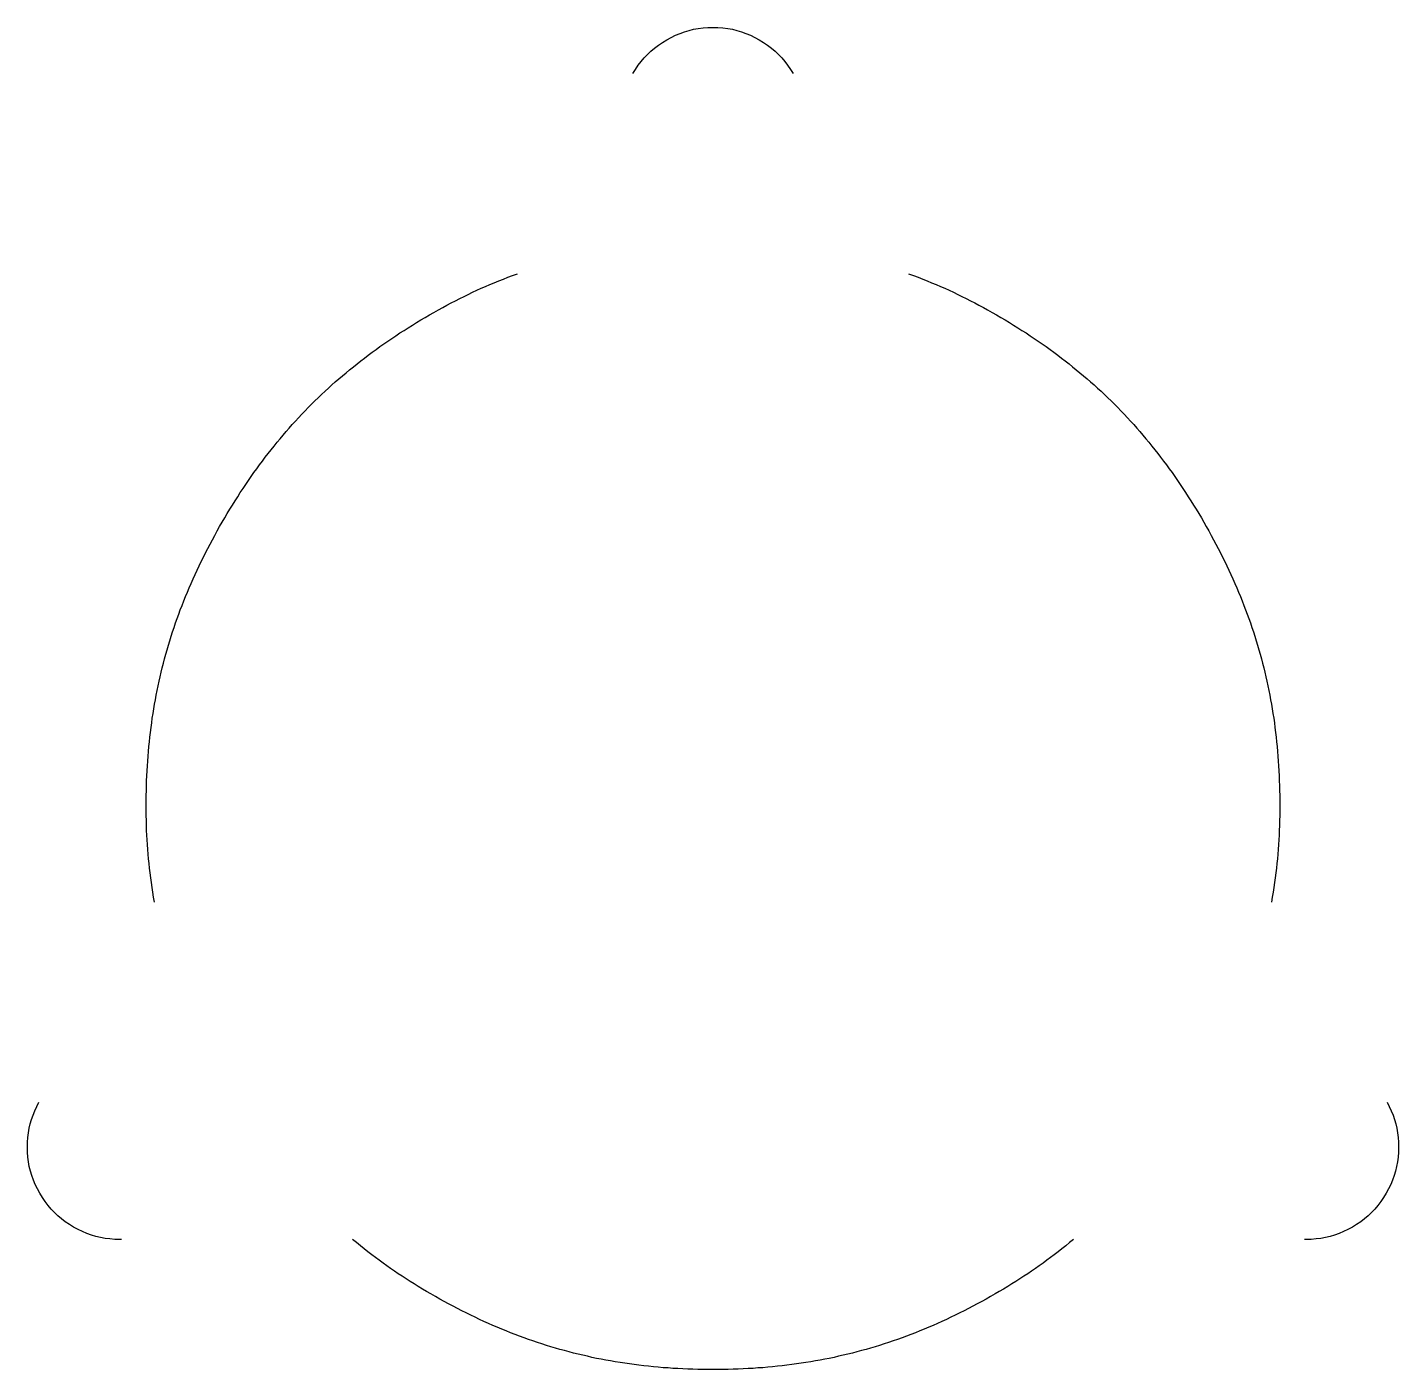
# Model space of a CAD drawing. Extents: x -4 to 1405, y -1326 to 53.
import ezdxf

# ---------------------------------------------------------------- set-up
doc = ezdxf.new("R2010")
doc.units = 0
doc.layers.get('0').update_dxf_attribs({"linetype": 'continuous'})

# ---------------------------------------------------------------- blocks, each defined once
blk = doc.blocks.new('FUSION')
at = {"color": 0}
for points in [[(618.3, 5.1), (621, 9.5), (623.8, 13.7), (626.8, 17.7), (629.9, 21.4), (633.3, 24.9), (636.8, 28.2), (640.5, 31.4), (644.4, 34.4), (648.6, 37.2), (653, 39.9), (657.6, 42.4), (662.1, 44.6), (666.7, 46.5), (671.3, 48.1), (675.9, 49.5), (680.6, 50.7), (685.4, 51.5), (690.3, 52.1), (695.3, 52.5), (700.5, 52.6), (705.6, 52.5), (710.7, 52.1), (715.6, 51.5), (720.4, 50.7), (725.1, 49.5), (729.8, 48.1), (734.4, 46.5), (738.9, 44.6), (743.5, 42.4), (748, 39.9), (752.4, 37.2), (756.6, 34.4), (760.5, 31.4), (764.2, 28.2), (767.8, 24.9), (771.1, 21.4), (774.2, 17.7), (777.2, 13.7), (780.1, 9.5), (782.8, 5.1)], [(126.9, -846), (126, -840.9), (125.2, -835.8), (124.4, -830.8), (123.7, -825.8), (123, -820.9), (122.4, -816), (121.8, -811.1), (121.3, -806.3), (120.8, -801.4), (120.4, -796.6), (120, -791.8), (119.6, -786.9), (119.3, -782), (119.1, -777.1), (118.8, -772.2), (118.7, -767.2), (118.5, -762.2), (118.4, -757.1), (118.4, -752), (118.3, -746.8), (118.4, -741.6), (118.4, -736.5), (118.5, -731.3), (118.6, -726.2), (118.8, -721.2), (119, -716.1), (119.3, -711.1), (119.6, -706.1), (119.9, -701.1), (120.3, -696.1), (120.7, -691.2), (121.1, -686.2), (121.6, -681.3), (122.1, -676.5), (122.7, -671.6), (123.3, -666.7), (124, -661.9), (124.6, -657.1), (125.4, -652.3), (126.1, -647.5), (126.9, -642.7), (127.8, -638), (128.7, -633.3), (129.6, -628.5), (130.6, -623.8), (131.6, -619.1), (132.6, -614.5), (133.7, -609.8), (134.9, -605.1), (136, -600.5), (137.3, -595.9), (138.5, -591.3), (139.8, -586.7), (141.2, -582.1), (142.6, -577.5), (144, -572.9), (145.5, -568.3), (147, -563.8), (148.5, -559.2), (150.1, -554.7), (151.8, -550.1), (153.4, -545.6), (155.2, -541.1), (156.9, -536.6), (158.8, -532), (160.6, -527.5), (162.5, -523), (164.5, -518.5), (166.5, -514), (168.5, -509.5), (170.6, -505), (172.7, -500.6), (174.8, -496.1), (177.1, -491.6), (179.3, -487.1), (181.6, -482.6), (184, -478.1), (186.3, -473.7), (188.8, -469.2), (191.3, -464.7), (193.8, -460.2), (196.3, -455.7), (199, -451.2), (201.6, -446.8), (204.2, -442.4), (206.9, -438.1), (209.6, -433.8), (212.3, -429.5), (215, -425.3), (217.8, -421.1), (220.6, -416.9), (223.4, -412.8), (226.2, -408.7), (229, -404.7), (231.9, -400.7), (234.8, -396.7), (237.7, -392.8), (240.7, -388.9), (243.7, -385), (246.7, -381.2), (249.7, -377.4), (252.8, -373.6), (255.8, -369.9), (258.9, -366.2), (262.1, -362.5), (265.2, -358.9), (268.4, -355.3), (271.7, -351.8), (274.9, -348.3), (278.2, -344.8), (281.5, -341.3), (284.8, -337.9), (288.2, -334.5), (291.6, -331.1), (295, -327.8), (298.5, -324.5), (302, -321.2), (305.5, -317.9), (309.1, -314.7), (312.6, -311.5), (316.3, -308.3), (319.9, -305.2), (323.6, -302.1), (327.3, -299), (331.1, -296), (334.9, -292.9), (338.7, -289.9), (342.6, -287), (346.5, -284), (350.4, -281.1), (354.4, -278.2), (358.4, -275.3), (362.4, -272.5), (366.5, -269.6), (370.6, -266.8), (374.8, -264.1), (379, -261.3), (383.2, -258.6), (387.5, -255.9), (391.8, -253.2), (396.1, -250.5), (400.5, -247.9), (404.9, -245.3), (409.4, -242.7), (413.9, -240.1), (418.4, -237.5), (422.9, -235.1), (427.3, -232.7), (431.7, -230.3), (436.1, -228.1), (440.4, -225.8), (444.8, -223.7), (449.2, -221.6), (453.6, -219.5), (458, -217.4), (462.4, -215.4), (466.8, -213.5), (471.3, -211.5), (475.9, -209.6), (480.5, -207.8), (485.2, -205.9), (489.9, -204.1), (494.7, -202.2), (499.6, -200.4)], [(901.4, -200.4), (906.3, -202.2), (911.1, -204.1), (915.9, -205.9), (920.5, -207.8), (925.1, -209.6), (929.7, -211.5), (934.2, -213.5), (938.6, -215.4), (943.1, -217.4), (947.5, -219.5), (951.9, -221.6), (956.2, -223.7), (960.6, -225.8), (965, -228.1), (969.3, -230.3), (973.7, -232.7), (978.2, -235.1), (982.6, -237.5), (987.1, -240.1), (991.6, -242.7), (996.1, -245.3), (1000.5, -247.9), (1004.9, -250.5), (1009.3, -253.2), (1013.6, -255.9), (1017.8, -258.6), (1022.1, -261.3), (1026.3, -264.1), (1030.4, -266.8), (1034.5, -269.6), (1038.6, -272.5), (1042.7, -275.3), (1046.7, -278.2), (1050.6, -281.1), (1054.6, -284), (1058.5, -287), (1062.3, -289.9), (1066.2, -292.9), (1069.9, -296), (1073.7, -299), (1077.4, -302.1), (1081.1, -305.2), (1084.8, -308.3), (1088.4, -311.5), (1092, -314.7), (1095.5, -317.9), (1099.1, -321.2), (1102.5, -324.5), (1106, -327.8), (1109.4, -331.1), (1112.8, -334.5), (1116.2, -337.9), (1119.5, -341.3), (1122.9, -344.8), (1126.1, -348.3), (1129.4, -351.8), (1132.6, -355.3), (1135.8, -358.9), (1139, -362.5), (1142.1, -366.2), (1145.2, -369.9), (1148.3, -373.6), (1151.3, -377.4), (1154.4, -381.2), (1157.4, -385), (1160.3, -388.9), (1163.3, -392.8), (1166.2, -396.7), (1169.1, -400.7), (1172, -404.7), (1174.8, -408.7), (1177.7, -412.8), (1180.5, -416.9), (1183.2, -421.1), (1186, -425.3), (1188.7, -429.5), (1191.4, -433.8), (1194.1, -438.1), (1196.8, -442.4), (1199.4, -446.8), (1202.1, -451.2), (1204.7, -455.7), (1207.2, -460.2), (1209.8, -464.7), (1212.3, -469.2), (1214.7, -473.7), (1217.1, -478.1), (1219.4, -482.6), (1221.7, -487.1), (1224, -491.6), (1226.2, -496.1), (1228.3, -500.6), (1230.5, -505), (1232.5, -509.5), (1234.6, -514), (1236.6, -518.5), (1238.5, -523), (1240.4, -527.5), (1242.3, -532), (1244.1, -536.6), (1245.9, -541.1), (1247.6, -545.6), (1249.3, -550.1), (1250.9, -554.7), (1252.5, -559.2), (1254.1, -563.8), (1255.6, -568.3), (1257, -572.9), (1258.5, -577.5), (1259.9, -582.1), (1261.2, -586.7), (1262.5, -591.3), (1263.8, -595.9), (1265, -600.5), (1266.2, -605.1), (1267.3, -609.8), (1268.4, -614.5), (1269.4, -619.1), (1270.5, -623.8), (1271.4, -628.5), (1272.4, -633.3), (1273.2, -638), (1274.1, -642.7), (1274.9, -647.5), (1275.7, -652.3), (1276.4, -657.1), (1277.1, -661.9), (1277.7, -666.7), (1278.3, -671.6), (1278.9, -676.5), (1279.4, -681.3), (1279.9, -686.2), (1280.4, -691.2), (1280.8, -696.1), (1281.1, -701.1), (1281.5, -706.1), (1281.7, -711.1), (1282, -716.1), (1282.2, -721.2), (1282.4, -726.2), (1282.5, -731.3), (1282.6, -736.5), (1282.7, -741.6), (1282.7, -746.8), (1282.7, -752), (1282.6, -757.1), (1282.5, -762.2), (1282.4, -767.2), (1282.2, -772.2), (1282, -777.1), (1281.7, -782), (1281.4, -786.9), (1281, -791.8), (1280.6, -796.6), (1280.2, -801.4), (1279.7, -806.3), (1279.2, -811.1), (1278.6, -816), (1278, -820.9), (1277.3, -825.8), (1276.6, -830.8), (1275.8, -835.8), (1275, -840.9), (1274.1, -846)], [(93, -1192.4), (91.3, -1192.5), (86.1, -1192.4), (81.1, -1192), (76.2, -1191.4), (71.4, -1190.5), (66.7, -1189.4), (62, -1188), (57.4, -1186.4), (52.9, -1184.4), (48.3, -1182.3), (43.8, -1179.8), (39.4, -1177.1), (35.2, -1174.2), (31.3, -1171.3), (27.6, -1168.1), (24, -1164.8), (20.7, -1161.3), (17.6, -1157.6), (14.6, -1153.6), (11.8, -1149.5), (9.1, -1145), (6.6, -1140.5), (4.4, -1136), (2.5, -1131.4), (0.8, -1126.8), (-0.6, -1122.2), (-1.7, -1117.5), (-2.6, -1112.7), (-3.2, -1107.8), (-3.5, -1102.7), (-3.7, -1097.6), (-3.5, -1092.6), (-3.2, -1087.7), (-2.6, -1083), (-1.8, -1078.3), (-0.8, -1073.8), (0.5, -1069.3), (2.1, -1064.8), (3.8, -1060.4), (5.9, -1056), (8.2, -1051.6)], [(1392.8, -1051.6), (1395.1, -1056), (1397.2, -1060.4), (1399, -1064.8), (1400.5, -1069.3), (1401.8, -1073.8), (1402.9, -1078.3), (1403.7, -1083), (1404.2, -1087.7), (1404.6, -1092.6), (1404.7, -1097.6), (1404.6, -1102.7), (1404.2, -1107.8), (1403.6, -1112.7), (1402.7, -1117.5), (1401.6, -1122.2), (1400.2, -1126.8), (1398.6, -1131.4), (1396.6, -1136), (1394.4, -1140.5), (1391.9, -1145), (1389.3, -1149.5), (1386.4, -1153.6), (1383.5, -1157.6), (1380.3, -1161.3), (1377, -1164.8), (1373.5, -1168.1), (1369.7, -1171.3), (1365.8, -1174.2), (1361.6, -1177.1), (1357.2, -1179.8), (1352.7, -1182.3), (1348.2, -1184.4), (1343.6, -1186.4), (1339, -1188), (1334.4, -1189.4), (1329.7, -1190.5), (1324.9, -1191.4), (1319.9, -1192), (1314.9, -1192.4), (1309.7, -1192.5), (1308, -1192.4)], [(1070.7, -1192.4), (1066.7, -1195.7), (1062.8, -1198.9), (1058.8, -1202), (1055, -1205.1), (1051.1, -1208.1), (1047.2, -1211), (1043.3, -1213.9), (1039.5, -1216.8), (1035.6, -1219.5), (1031.7, -1222.3), (1027.7, -1225), (1023.8, -1227.7), (1019.8, -1230.3), (1015.7, -1233), (1011.6, -1235.6), (1007.5, -1238.2), (1003.3, -1240.8), (999, -1243.4), (994.6, -1245.9), (990.2, -1248.5), (985.7, -1251.1), (981.1, -1253.7), (976.6, -1256.2), (972, -1258.6), (967.5, -1261.1), (963, -1263.4), (958.4, -1265.8), (953.9, -1268), (949.4, -1270.3), (944.8, -1272.4), (940.3, -1274.6), (935.7, -1276.7), (931.2, -1278.7), (926.6, -1280.7), (922.1, -1282.7), (917.5, -1284.6), (913, -1286.5), (908.4, -1288.3), (903.8, -1290.1), (899.3, -1291.8), (894.7, -1293.5), (890.1, -1295.1), (885.5, -1296.7), (880.9, -1298.3), (876.3, -1299.8), (871.6, -1301.3), (867, -1302.7), (862.4, -1304.1), (857.7, -1305.4), (853, -1306.7), (848.4, -1308), (843.7, -1309.2), (839, -1310.3), (834.3, -1311.5), (829.5, -1312.5), (824.8, -1313.6), (820, -1314.6), (815.3, -1315.5), (810.5, -1316.4), (805.7, -1317.3), (800.9, -1318.1), (796, -1318.9), (791.2, -1319.7), (786.3, -1320.4), (781.5, -1321), (776.5, -1321.7), (771.6, -1322.2), (766.7, -1322.8), (761.7, -1323.3), (756.7, -1323.7), (751.7, -1324.2), (746.7, -1324.5), (741.7, -1324.9), (736.6, -1325.2), (731.5, -1325.4), (726.4, -1325.7), (721.3, -1325.8), (716.1, -1326), (710.9, -1326.1), (705.7, -1326.1), (700.5, -1326.1), (695.2, -1326.1), (690, -1326.1), (684.9, -1326), (679.7, -1325.8), (674.6, -1325.7), (669.5, -1325.4), (664.4, -1325.2), (659.3, -1324.9), (654.3, -1324.5), (649.2, -1324.2), (644.2, -1323.7), (639.3, -1323.3), (634.3, -1322.8), (629.4, -1322.2), (624.4, -1321.7), (619.5, -1321), (614.7, -1320.4), (609.8, -1319.7), (605, -1318.9), (600.1, -1318.1), (595.3, -1317.3), (590.5, -1316.4), (585.7, -1315.5), (581, -1314.6), (576.2, -1313.6), (571.5, -1312.5), (566.7, -1311.5), (562, -1310.3), (557.3, -1309.2), (552.7, -1308), (548, -1306.7), (543.3, -1305.4), (538.7, -1304.1), (534, -1302.7), (529.4, -1301.3), (524.8, -1299.8), (520.1, -1298.3), (515.5, -1296.7), (510.9, -1295.1), (506.4, -1293.5), (501.8, -1291.8), (497.2, -1290.1), (492.6, -1288.3), (488.1, -1286.5), (483.5, -1284.6), (478.9, -1282.7), (474.4, -1280.7), (469.8, -1278.7), (465.3, -1276.7), (460.8, -1274.6), (456.2, -1272.4), (451.7, -1270.3), (447.1, -1268), (442.6, -1265.8), (438.1, -1263.4), (433.5, -1261.1), (429, -1258.6), (424.5, -1256.2), (419.9, -1253.7), (415.4, -1251.1), (410.8, -1248.5), (406.4, -1245.9), (402, -1243.4), (397.7, -1240.8), (393.5, -1238.2), (389.4, -1235.6), (385.3, -1233), (381.2, -1230.3), (377.2, -1227.7), (373.3, -1225), (369.4, -1222.3), (365.5, -1219.5), (361.6, -1216.8), (357.7, -1213.9), (353.8, -1211), (350, -1208.1), (346.1, -1205.1), (342.2, -1202), (338.3, -1198.9), (334.3, -1195.7), (330.4, -1192.4)]]:
    blk.add_lwpolyline(points, dxfattribs=at)

msp = doc.modelspace()

# ---------------------------------------------------------------- block references
at = {"color": 0}
msp.add_blockref('FUSION', (0, 0), dxfattribs=at)

doc.saveas('drawing.dxf')
